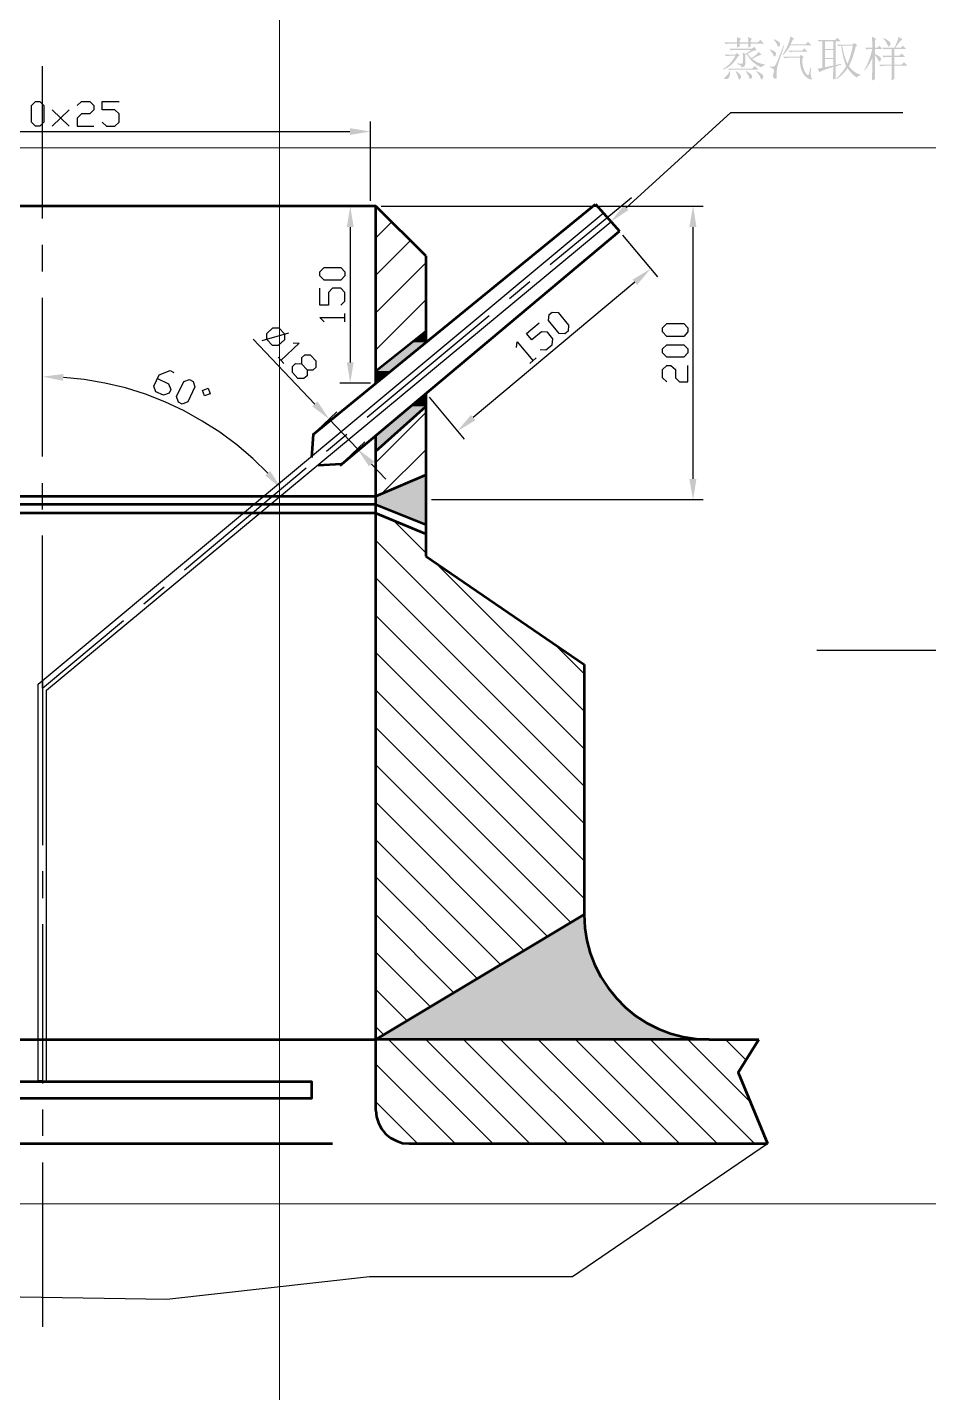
# Model space of a CAD drawing. Header units: millimetres. Extents: x 0 to 841, y 0 to 1189.
# Drawn here: x 476.2 to 577.7, y 929.9 to 1083.7 of the extents above; entities that cross this region are included whole.
import ezdxf

# ---------------------------------------------------------------- set-up
doc = ezdxf.new("R2010")
doc.units = ezdxf.units.MM
doc.layers.add('C00-00-00', color=7, linetype='Continuous')
doc.layers.add('CBF-BF-BF', color=7, linetype='Continuous', true_color=0xbfbfbf)
doc.layers.add('CFF-00-00', color=1, linetype='Continuous', true_color=0xff0000)

msp = doc.modelspace()

# ---------------------------------------------------------------- hatches: boundary and pattern name
at = {"layer": 'C00-00-00'}
h = msp.add_hatch(color=256, dxfattribs=at)
edge = h.paths.add_edge_path(flags=0)
edge.add_spline(control_points=[(556.789893, 1080.400557), (556.789893, 1080.525132), (556.782728, 1080.677818), (556.768947, 1080.858617), (556.768947, 1080.858617), (557.06054, 1080.69215), (557.06054, 1080.69215), (557.06054, 1080.69215), (557.767749, 1081.149659), (557.767749, 1081.149659), (557.767749, 1081.149659), (555.957558, 1081.149659), (555.957558, 1081.149659), (555.77676, 1081.149659), (555.610293, 1081.128712), (555.458157, 1081.087371), (555.458157, 1081.087371), (555.270744, 1081.274784), (555.270744, 1081.274784), (555.270744, 1081.274784), (557.788695, 1081.274784), (557.788695, 1081.274784), (557.788695, 1081.274784), (558.038396, 1081.482593), (558.038396, 1081.482593), (558.038396, 1081.482593), (558.37133, 1081.129264), (558.37133, 1081.129264), (558.204863, 1081.114932), (558.041703, 1081.073591), (557.882402, 1081.004138), (557.72255, 1080.934685), (557.531829, 1080.837671), (557.310241, 1080.713096), (557.434815, 1080.532297), (557.586951, 1080.36583), (557.767749, 1080.213695), (558.155805, 1080.477176), (558.426452, 1080.70593), (558.579138, 1080.899958), (558.579138, 1080.899958), (558.912072, 1080.567024), (558.912072, 1080.567024), (558.787498, 1080.580804), (558.648591, 1080.549385), (558.495905, 1080.473317), (558.343218, 1080.39725), (558.121078, 1080.282597), (557.830037, 1080.130462), (558.273765, 1079.769416), (558.759386, 1079.561056), (559.286899, 1079.505935), (559.286899, 1079.505935), (559.286899, 1079.422701), (559.286899, 1079.422701), (559.050978, 1079.380809), (558.912072, 1079.297575), (558.870731, 1079.173001), (558.14919, 1079.491603), (557.601282, 1079.991004), (557.227007, 1080.671204), (557.227007, 1080.671204), (557.06054, 1080.58797), (557.06054, 1080.58797), (557.06054, 1080.58797), (557.06054, 1079.589168), (557.06054, 1079.589168), (557.06054, 1079.380809), (556.928248, 1079.235288), (556.664768, 1079.152054), (556.650987, 1079.346082), (556.477906, 1079.478374), (556.144972, 1079.547827), (556.144972, 1079.547827), (556.144972, 1079.63106), (556.144972, 1079.63106), (556.408452, 1079.602948), (556.581534, 1079.589168), (556.664768, 1079.589168), (556.748001, 1079.589168), (556.789893, 1079.651455), (556.789893, 1079.776581), (556.789893, 1079.776581), (556.789893, 1080.400557), (556.789893, 1080.400557)], knot_values=[0, 0, 0, 0, 1, 1, 1, 2, 2, 2, 3, 3, 3, 4, 4, 4, 5, 5, 5, 6, 6, 6, 7, 7, 7, 8, 8, 8, 9, 9, 9, 10, 10, 10, 11, 11, 11, 12, 12, 12, 13, 13, 13, 14, 14, 14, 15, 15, 15, 16, 16, 16, 17, 17, 17, 18, 18, 18, 19, 19, 19, 20, 20, 20, 21, 21, 21, 22, 22, 22, 23, 23, 23, 24, 24, 24, 25, 25, 25, 26, 26, 26, 27, 27, 27, 28, 28, 28, 28], degree=3, periodic=1)
edge = h.paths.add_edge_path(flags=0)
edge.add_spline(control_points=[(554.709056, 1080.608916), (554.709056, 1080.608916), (555.936612, 1080.608916), (555.936612, 1080.608916), (555.936612, 1080.608916), (556.082133, 1080.79633), (556.082133, 1080.79633), (556.082133, 1080.79633), (556.436013, 1080.504737), (556.436013, 1080.504737), (556.436013, 1080.504737), (556.228205, 1080.400557), (556.228205, 1080.400557), (555.964173, 1079.970609), (555.707307, 1079.651455), (555.457606, 1079.443647), (555.207906, 1079.235288), (554.916864, 1079.062206), (554.58393, 1078.9233), (554.58393, 1078.9233), (554.542589, 1078.985587), (554.542589, 1078.985587), (555.152784, 1079.360414), (555.617458, 1079.859815), (555.936612, 1080.483791), (555.936612, 1080.483791), (555.39587, 1080.483791), (555.39587, 1080.483791), (555.215071, 1080.483791), (555.048604, 1080.462844), (554.896469, 1080.421503), (554.896469, 1080.421503), (554.709056, 1080.608916), (554.709056, 1080.608916)], knot_values=[0, 0, 0, 0, 1, 1, 1, 2, 2, 2, 3, 3, 3, 4, 4, 4, 5, 5, 5, 6, 6, 6, 7, 7, 7, 8, 8, 8, 9, 9, 9, 10, 10, 10, 11, 11, 11, 11], degree=3, periodic=1)
edge = h.paths.add_edge_path(flags=0)
edge.add_spline(control_points=[(555.104277, 1079.048426), (555.104277, 1079.048426), (557.830037, 1079.048426), (557.830037, 1079.048426), (557.830037, 1079.048426), (558.142576, 1079.339468), (558.142576, 1079.339468), (558.142576, 1079.339468), (558.537797, 1078.9233), (558.537797, 1078.9233), (558.537797, 1078.9233), (555.791091, 1078.9233), (555.791091, 1078.9233), (555.610293, 1078.9233), (555.443826, 1078.902354), (555.29169, 1078.861013), (555.29169, 1078.861013), (555.104277, 1079.048426), (555.104277, 1079.048426)], knot_values=[0, 0, 0, 0, 1, 1, 1, 2, 2, 2, 3, 3, 3, 4, 4, 4, 5, 5, 5, 6, 6, 6, 6], degree=3, periodic=1)
edge = h.paths.add_edge_path(flags=0)
edge.add_spline(control_points=[(558.350384, 1078.756833), (558.655757, 1078.604146), (558.870731, 1078.469099), (558.995306, 1078.351139), (559.11988, 1078.233179), (559.130353, 1078.090965), (559.026725, 1077.924498), (558.922545, 1077.758031), (558.842619, 1077.772363), (558.787498, 1077.96639), (558.731825, 1078.160418), (558.572524, 1078.410119), (558.309043, 1078.715492), (558.309043, 1078.715492), (558.350384, 1078.756833), (558.350384, 1078.756833)], knot_values=[0, 0, 0, 0, 1, 1, 1, 2, 2, 2, 3, 3, 3, 4, 4, 4, 5, 5, 5, 5], degree=3, periodic=1)
edge = h.paths.add_edge_path(flags=0)
edge.add_spline(control_points=[(555.29169, 1078.735887), (555.29169, 1078.735887), (555.353978, 1078.715492), (555.353978, 1078.715492), (555.353978, 1078.46524), (555.325866, 1078.271212), (555.270744, 1078.132857), (555.215071, 1077.993951), (555.139004, 1077.90741), (555.04199, 1077.872684), (554.944976, 1077.837957), (554.847411, 1077.841264), (554.750397, 1077.883157), (554.653383, 1077.925049), (554.649524, 1077.980171), (554.739924, 1078.049624), (554.830323, 1078.119077), (554.92403, 1078.205618), (555.021044, 1078.309246), (555.118057, 1078.413426), (555.207906, 1078.555639), (555.29169, 1078.735887), (555.29169, 1078.735887), (555.29169, 1078.735887), (555.29169, 1078.735887)], knot_values=[0, 0, 0, 0, 1, 1, 1, 2, 2, 2, 3, 3, 3, 4, 4, 4, 5, 5, 5, 6, 6, 6, 7, 7, 7, 8, 8, 8, 8], degree=3, periodic=1)
edge = h.paths.add_edge_path(flags=0)
edge.add_spline(control_points=[(556.040792, 1078.735887), (556.318053, 1078.541859), (556.487827, 1078.382007), (556.550666, 1078.257432), (556.612953, 1078.132857), (556.5887, 1078.011039), (556.477906, 1077.893079), (556.36656, 1077.775119), (556.297107, 1077.806538), (556.269546, 1077.986785), (556.241985, 1078.167584), (556.144972, 1078.402953), (555.978504, 1078.694546), (555.978504, 1078.694546), (556.040792, 1078.735887), (556.040792, 1078.735887)], knot_values=[0, 0, 0, 0, 1, 1, 1, 2, 2, 2, 3, 3, 3, 4, 4, 4, 5, 5, 5, 5], degree=3, periodic=1)
edge = h.paths.add_edge_path(flags=0)
edge.add_spline(control_points=[(557.185115, 1078.756833), (557.518049, 1078.562805), (557.719242, 1078.410119), (557.788695, 1078.298773), (557.858149, 1078.187979), (557.843817, 1078.066712), (557.746803, 1077.934971), (557.649789, 1077.803231), (557.57317, 1077.827484), (557.518049, 1078.007731), (557.462376, 1078.18853), (557.330636, 1078.423899), (557.122827, 1078.715492), (557.122827, 1078.715492), (557.185115, 1078.756833), (557.185115, 1078.756833)], knot_values=[0, 0, 0, 0, 1, 1, 1, 2, 2, 2, 3, 3, 3, 4, 4, 4, 5, 5, 5, 5], degree=3, periodic=1)
edge = h.paths.add_edge_path(flags=0)
edge.add_spline(control_points=[(556.124025, 1081.399359), (556.137806, 1081.579606), (556.144972, 1081.732293), (556.144972, 1081.857419), (556.144972, 1081.857419), (555.39587, 1081.857419), (555.39587, 1081.857419), (555.215071, 1081.857419), (555.048604, 1081.836473), (554.896469, 1081.795132), (554.896469, 1081.795132), (554.709056, 1081.981994), (554.709056, 1081.981994), (554.709056, 1081.981994), (556.144972, 1081.981994), (556.144972, 1081.981994), (556.144972, 1082.176021), (556.137806, 1082.377215), (556.124025, 1082.585574), (556.124025, 1082.585574), (556.581534, 1082.398161), (556.581534, 1082.398161), (556.581534, 1082.398161), (556.415067, 1082.25264), (556.415067, 1082.25264), (556.415067, 1082.25264), (556.415067, 1081.981994), (556.415067, 1081.981994), (556.415067, 1081.981994), (557.393474, 1081.981994), (557.393474, 1081.981994), (557.393474, 1082.190353), (557.386308, 1082.391547), (557.372528, 1082.585574), (557.372528, 1082.585574), (557.830037, 1082.398161), (557.830037, 1082.398161), (557.830037, 1082.398161), (557.66357, 1082.273587), (557.66357, 1082.273587), (557.66357, 1082.273587), (557.66357, 1081.981994), (557.66357, 1081.981994), (557.66357, 1081.981994), (558.433617, 1081.981994), (558.433617, 1081.981994), (558.433617, 1081.981994), (558.766551, 1082.273587), (558.766551, 1082.273587), (558.766551, 1082.273587), (559.161773, 1081.857419), (559.161773, 1081.857419), (559.161773, 1081.857419), (557.66357, 1081.857419), (557.66357, 1081.857419), (557.66357, 1081.746073), (557.670184, 1081.642445), (557.684516, 1081.545431), (557.684516, 1081.545431), (557.393474, 1081.399359), (557.393474, 1081.399359), (557.393474, 1081.399359), (557.393474, 1081.857419), (557.393474, 1081.857419), (557.393474, 1081.857419), (556.415067, 1081.857419), (556.415067, 1081.857419), (556.415067, 1081.857419), (556.415067, 1081.524485), (556.415067, 1081.524485), (556.415067, 1081.524485), (556.124025, 1081.399359), (556.124025, 1081.399359)], knot_values=[0, 0, 0, 0, 1, 1, 1, 2, 2, 2, 3, 3, 3, 4, 4, 4, 5, 5, 5, 6, 6, 6, 7, 7, 7, 8, 8, 8, 9, 9, 9, 10, 10, 10, 11, 11, 11, 12, 12, 12, 13, 13, 13, 14, 14, 14, 15, 15, 15, 16, 16, 16, 17, 17, 17, 18, 18, 18, 19, 19, 19, 20, 20, 20, 21, 21, 21, 22, 22, 22, 23, 23, 23, 24, 24, 24, 24], degree=3, periodic=1)
h = msp.add_hatch(color=256, dxfattribs=at)
edge = h.paths.add_edge_path(flags=0)
edge.add_spline(control_points=[(561.915534, 1081.066425), (561.915534, 1081.066425), (563.455629, 1081.066425), (563.455629, 1081.066425), (563.455629, 1081.066425), (563.726276, 1081.316126), (563.726276, 1081.316126), (563.726276, 1081.316126), (564.05921, 1080.94185), (564.05921, 1080.94185), (564.05921, 1080.94185), (562.602348, 1080.94185), (562.602348, 1080.94185), (562.42155, 1080.94185), (562.255083, 1080.920904), (562.102947, 1080.879563), (562.102947, 1080.879563), (561.915534, 1081.066425), (561.915534, 1081.066425)], knot_values=[0, 0, 0, 0, 1, 1, 1, 2, 2, 2, 3, 3, 3, 4, 4, 4, 5, 5, 5, 6, 6, 6, 6], degree=3, periodic=1)
edge = h.paths.add_edge_path(flags=0)
edge.add_spline(control_points=[(562.14484, 1082.647862), (562.14484, 1082.647862), (562.581402, 1082.398161), (562.581402, 1082.398161), (562.581402, 1082.398161), (562.414935, 1082.294533), (562.414935, 1082.294533), (562.317921, 1082.099954), (562.234688, 1081.926321), (562.165235, 1081.774185), (562.165235, 1081.774185), (563.829905, 1081.774185), (563.829905, 1081.774185), (563.829905, 1081.774185), (564.121498, 1082.065227), (564.121498, 1082.065227), (564.121498, 1082.065227), (564.516719, 1081.64906), (564.516719, 1081.64906), (564.516719, 1081.64906), (562.123893, 1081.64906), (562.123893, 1081.64906), (561.873642, 1081.191551), (561.59638, 1080.816725), (561.291558, 1080.525683), (561.291558, 1080.525683), (561.229271, 1080.567024), (561.229271, 1080.567024), (561.492752, 1080.94185), (561.697253, 1081.312818), (561.842774, 1081.680479), (561.988294, 1082.047588), (562.089167, 1082.370049), (562.14484, 1082.647862), (562.14484, 1082.647862), (562.14484, 1082.647862), (562.14484, 1082.647862)], knot_values=[0, 0, 0, 0, 1, 1, 1, 2, 2, 2, 3, 3, 3, 4, 4, 4, 5, 5, 5, 6, 6, 6, 7, 7, 7, 8, 8, 8, 9, 9, 9, 10, 10, 10, 11, 11, 11, 12, 12, 12, 12], degree=3, periodic=1)
edge = h.paths.add_edge_path(flags=0)
edge.add_spline(control_points=[(561.332899, 1080.380162), (561.332899, 1080.380162), (563.164037, 1080.380162), (563.164037, 1080.380162), (563.164037, 1080.380162), (563.310109, 1080.58797), (563.310109, 1080.58797), (563.310109, 1080.58797), (563.643043, 1080.33827), (563.643043, 1080.33827), (563.643043, 1080.33827), (563.476576, 1080.192749), (563.476576, 1080.192749), (563.462244, 1079.679016), (563.524531, 1079.252376), (563.663438, 1078.912827), (563.802344, 1078.572727), (563.968811, 1078.354446), (564.162839, 1078.257432), (564.232292, 1078.45146), (564.30836, 1078.749667), (564.392144, 1079.152054), (564.392144, 1079.152054), (564.475378, 1079.131659), (564.475378, 1079.131659), (564.447266, 1078.950861), (564.433485, 1078.73258), (564.433485, 1078.475713), (564.433485, 1078.219398), (564.474827, 1078.035843), (564.55806, 1077.924498), (564.641294, 1077.813704), (564.568533, 1077.78945), (564.339779, 1077.851738), (564.110473, 1077.914576), (563.90928, 1078.049624), (563.736198, 1078.257432), (563.563116, 1078.46524), (563.431376, 1078.721555), (563.340977, 1079.026929), (563.250577, 1079.332302), (563.205929, 1079.741304), (563.205929, 1080.255036), (563.205929, 1080.255036), (562.019714, 1080.255036), (562.019714, 1080.255036), (561.838915, 1080.255036), (561.672448, 1080.23409), (561.520313, 1080.192749), (561.520313, 1080.192749), (561.332899, 1080.380162), (561.332899, 1080.380162)], knot_values=[0, 0, 0, 0, 1, 1, 1, 2, 2, 2, 3, 3, 3, 4, 4, 4, 5, 5, 5, 6, 6, 6, 7, 7, 7, 8, 8, 8, 9, 9, 9, 10, 10, 10, 11, 11, 11, 12, 12, 12, 13, 13, 13, 14, 14, 14, 15, 15, 15, 16, 16, 16, 17, 17, 17, 17], degree=3, periodic=1)
edge = h.paths.add_edge_path(flags=0)
edge.add_spline(control_points=[(561.458025, 1081.628665), (560.944293, 1080.158022), (560.673646, 1079.335609), (560.646085, 1079.162527), (560.618524, 1078.988895), (560.600886, 1078.773921), (560.594271, 1078.517054), (560.587105, 1078.260188), (560.583798, 1078.083799), (560.583798, 1077.986785), (560.583798, 1077.889771), (560.500564, 1077.875991), (560.334097, 1077.945444), (560.16763, 1078.014897), (560.129045, 1078.184672), (560.219445, 1078.454767), (560.309844, 1078.725414), (560.313151, 1078.902354), (560.229918, 1078.985587), (560.146684, 1079.068821), (560.008329, 1079.138274), (559.814301, 1079.193947), (559.814301, 1079.193947), (559.814301, 1079.27718), (559.814301, 1079.27718), (560.04967, 1079.249068), (560.198498, 1079.245761), (560.261337, 1079.266707), (560.323624, 1079.287653), (560.393077, 1079.353248), (560.469145, 1079.464593), (560.545213, 1079.575388), (560.847279, 1080.303543), (561.374792, 1081.64906), (561.374792, 1081.64906), (561.458025, 1081.628665), (561.458025, 1081.628665)], knot_values=[0, 0, 0, 0, 1, 1, 1, 2, 2, 2, 3, 3, 3, 4, 4, 4, 5, 5, 5, 6, 6, 6, 7, 7, 7, 8, 8, 8, 9, 9, 9, 10, 10, 10, 11, 11, 11, 12, 12, 12, 12], degree=3, periodic=1)
edge = h.paths.add_edge_path(flags=0)
edge.add_spline(control_points=[(559.855643, 1081.212497), (560.25803, 1081.04603), (560.473004, 1080.907124), (560.500564, 1080.79633), (560.528125, 1080.684984), (560.50773, 1080.57419), (560.438277, 1080.463396), (560.368824, 1080.35205), (560.302678, 1080.376304), (560.240391, 1080.536156), (560.178103, 1080.695457), (560.03589, 1080.907124), (559.814301, 1081.170605), (559.814301, 1081.170605), (559.855643, 1081.212497), (559.855643, 1081.212497)], knot_values=[0, 0, 0, 0, 1, 1, 1, 2, 2, 2, 3, 3, 3, 4, 4, 4, 5, 5, 5, 5], degree=3, periodic=1)
edge = h.paths.add_edge_path(flags=0)
edge.add_spline(control_points=[(560.292756, 1082.35682), (560.680812, 1082.176021), (560.902952, 1082.033808), (560.958624, 1081.930179), (561.013746, 1081.826), (560.996658, 1081.70804), (560.906259, 1081.576299), (560.81586, 1081.444559), (560.736485, 1081.475978), (560.667031, 1081.670006), (560.597578, 1081.864034), (560.459223, 1082.079008), (560.250864, 1082.314928), (560.250864, 1082.314928), (560.292756, 1082.35682), (560.292756, 1082.35682)], knot_values=[0, 0, 0, 0, 1, 1, 1, 2, 2, 2, 3, 3, 3, 4, 4, 4, 5, 5, 5, 5], degree=3, periodic=1)
h = msp.add_hatch(color=256, dxfattribs=at)
edge = h.paths.add_edge_path(flags=0)
edge.add_spline(control_points=[(572.60448, 1082.440054), (572.60448, 1082.440054), (572.646373, 1082.502341), (572.646373, 1082.502341), (573.07632, 1082.266421), (573.318855, 1082.089481), (573.374528, 1081.971521), (573.429649, 1081.85356), (573.412562, 1081.728986), (573.322162, 1081.597245), (573.231763, 1081.464954), (573.152388, 1081.496373), (573.082935, 1081.690401), (573.013482, 1081.884429), (572.854181, 1082.13468), (572.60448, 1082.440054), (572.60448, 1082.440054), (572.60448, 1082.440054), (572.60448, 1082.440054)], knot_values=[0, 0, 0, 0, 1, 1, 1, 2, 2, 2, 3, 3, 3, 4, 4, 4, 5, 5, 5, 6, 6, 6, 6], degree=3, periodic=1)
edge = h.paths.add_edge_path(flags=0)
edge.add_spline(control_points=[(573.832037, 1079.360414), (573.832037, 1078.666434), (573.838651, 1078.167584), (573.852983, 1077.862211), (573.852983, 1077.862211), (573.520049, 1077.737085), (573.520049, 1077.737085), (573.533829, 1078.236486), (573.540995, 1078.777228), (573.540995, 1079.360414), (573.540995, 1079.360414), (572.833235, 1079.360414), (572.833235, 1079.360414), (572.652987, 1079.360414), (572.48652, 1079.339468), (572.333833, 1079.298126), (572.333833, 1079.298126), (572.146972, 1079.484988), (572.146972, 1079.484988), (572.146972, 1079.484988), (573.540995, 1079.484988), (573.540995, 1079.484988), (573.540995, 1079.484988), (573.540995, 1080.359216), (573.540995, 1080.359216), (573.540995, 1080.359216), (573.187115, 1080.359216), (573.187115, 1080.359216), (573.006316, 1080.359216), (572.839849, 1080.33827), (572.687714, 1080.296929), (572.687714, 1080.296929), (572.500301, 1080.483791), (572.500301, 1080.483791), (572.500301, 1080.483791), (573.540995, 1080.483791), (573.540995, 1080.483791), (573.540995, 1080.483791), (573.540995, 1081.253838), (573.540995, 1081.253838), (573.540995, 1081.253838), (573.166169, 1081.253838), (573.166169, 1081.253838), (572.985921, 1081.253838), (572.819454, 1081.232892), (572.666768, 1081.191551), (572.666768, 1081.191551), (572.479906, 1081.378964), (572.479906, 1081.378964), (572.479906, 1081.378964), (573.832037, 1081.378964), (573.832037, 1081.378964), (574.081737, 1081.850253), (574.248204, 1082.266421), (574.331438, 1082.627467), (574.331438, 1082.627467), (574.768551, 1082.335874), (574.768551, 1082.335874), (574.629645, 1082.266421), (574.49129, 1082.134129), (574.352384, 1081.940101), (574.213478, 1081.746073), (574.081737, 1081.55866), (573.957162, 1081.378964), (573.957162, 1081.378964), (574.560743, 1081.378964), (574.560743, 1081.378964), (574.560743, 1081.378964), (574.810444, 1081.628665), (574.810444, 1081.628665), (574.810444, 1081.628665), (575.184719, 1081.253838), (575.184719, 1081.253838), (575.184719, 1081.253838), (573.832037, 1081.253838), (573.832037, 1081.253838), (573.832037, 1081.253838), (573.832037, 1080.483791), (573.832037, 1080.483791), (573.832037, 1080.483791), (574.414671, 1080.483791), (574.414671, 1080.483791), (574.414671, 1080.483791), (574.664372, 1080.733491), (574.664372, 1080.733491), (574.664372, 1080.733491), (575.039198, 1080.359216), (575.039198, 1080.359216), (575.039198, 1080.359216), (573.832037, 1080.359216), (573.832037, 1080.359216), (573.832037, 1080.359216), (573.832037, 1079.484988), (573.832037, 1079.484988), (573.832037, 1079.484988), (574.664372, 1079.484988), (574.664372, 1079.484988), (574.664372, 1079.484988), (574.935018, 1079.755635), (574.935018, 1079.755635), (574.935018, 1079.755635), (575.33024, 1079.360414), (575.33024, 1079.360414), (575.33024, 1079.360414), (573.832037, 1079.360414), (573.832037, 1079.360414)], knot_values=[0, 0, 0, 0, 1, 1, 1, 2, 2, 2, 3, 3, 3, 4, 4, 4, 5, 5, 5, 6, 6, 6, 7, 7, 7, 8, 8, 8, 9, 9, 9, 10, 10, 10, 11, 11, 11, 12, 12, 12, 13, 13, 13, 14, 14, 14, 15, 15, 15, 16, 16, 16, 17, 17, 17, 18, 18, 18, 19, 19, 19, 20, 20, 20, 21, 21, 21, 22, 22, 22, 23, 23, 23, 24, 24, 24, 25, 25, 25, 26, 26, 26, 27, 27, 27, 28, 28, 28, 29, 29, 29, 30, 30, 30, 31, 31, 31, 32, 32, 32, 33, 33, 33, 34, 34, 34, 35, 35, 35, 35], degree=3, periodic=1)
edge = h.paths.add_edge_path(flags=0)
edge.add_spline(control_points=[(571.64757, 1078.881959), (571.64757, 1078.68738), (571.654185, 1078.340666), (571.667965, 1077.841264), (571.667965, 1077.841264), (571.335031, 1077.716139), (571.335031, 1077.716139), (571.348812, 1078.534693), (571.355978, 1079.374194), (571.355978, 1080.23409), (571.120057, 1079.679016), (570.842245, 1079.221508), (570.523643, 1078.861013), (570.523643, 1078.861013), (570.461355, 1078.902354), (570.461355, 1078.902354), (570.849411, 1079.512549), (571.147618, 1080.296377), (571.355978, 1081.253838), (571.355978, 1081.253838), (571.210457, 1081.253838), (571.210457, 1081.253838), (571.029658, 1081.253838), (570.863191, 1081.232892), (570.711056, 1081.191551), (570.711056, 1081.191551), (570.523643, 1081.378964), (570.523643, 1081.378964), (570.523643, 1081.378964), (571.355978, 1081.378964), (571.355978, 1081.378964), (571.355978, 1081.725127), (571.348812, 1082.141295), (571.335031, 1082.627467), (571.335031, 1082.627467), (571.814037, 1082.377766), (571.814037, 1082.377766), (571.814037, 1082.377766), (571.64757, 1082.231694), (571.64757, 1082.231694), (571.64757, 1082.231694), (571.64757, 1081.378964), (571.64757, 1081.378964), (571.64757, 1081.378964), (571.917666, 1081.378964), (571.917666, 1081.378964), (571.917666, 1081.378964), (572.146972, 1081.607718), (572.146972, 1081.607718), (572.146972, 1081.607718), (572.500301, 1081.253838), (572.500301, 1081.253838), (572.500301, 1081.253838), (571.64757, 1081.253838), (571.64757, 1081.253838), (571.64757, 1081.253838), (571.64757, 1080.69215), (571.64757, 1080.69215), (571.911051, 1080.567024), (572.101772, 1080.45623), (572.219732, 1080.359216), (572.337692, 1080.262202), (572.361945, 1080.123296), (572.292492, 1079.943048), (572.223039, 1079.76225), (572.139806, 1079.77603), (572.042792, 1079.984389), (571.945778, 1080.192749), (571.814037, 1080.386777), (571.64757, 1080.567024), (571.64757, 1080.567024), (571.64757, 1078.881959), (571.64757, 1078.881959)], knot_values=[0, 0, 0, 0, 1, 1, 1, 2, 2, 2, 3, 3, 3, 4, 4, 4, 5, 5, 5, 6, 6, 6, 7, 7, 7, 8, 8, 8, 9, 9, 9, 10, 10, 10, 11, 11, 11, 12, 12, 12, 13, 13, 13, 14, 14, 14, 15, 15, 15, 16, 16, 16, 17, 17, 17, 18, 18, 18, 19, 19, 19, 20, 20, 20, 21, 21, 21, 22, 22, 22, 23, 23, 23, 24, 24, 24, 24], degree=3, periodic=1)
h = msp.add_hatch(color=256, dxfattribs=at)
edge = h.paths.add_edge_path(flags=0)
edge.add_spline(control_points=[(566.021978, 1080.109515), (566.021978, 1080.109515), (566.021978, 1079.193947), (566.021978, 1079.193947), (566.021978, 1079.193947), (566.958492, 1079.38136), (566.958492, 1079.38136), (566.958492, 1079.38136), (566.958492, 1080.109515), (566.958492, 1080.109515), (566.958492, 1080.109515), (566.021978, 1080.109515), (566.021978, 1080.109515)], knot_values=[0, 0, 0, 0, 1, 1, 1, 2, 2, 2, 3, 3, 3, 4, 4, 4, 4], degree=3, periodic=1)
edge = h.paths.add_edge_path(flags=0)
edge.add_spline(control_points=[(567.229139, 1079.27718), (567.229139, 1078.652653), (567.235754, 1078.216091), (567.249534, 1077.965839), (567.249534, 1077.965839), (566.937546, 1077.778977), (566.937546, 1077.778977), (566.951327, 1078.167584), (566.958492, 1078.646039), (566.958492, 1079.214893), (566.042373, 1078.964641), (565.529191, 1078.763448), (565.418397, 1078.611312), (565.418397, 1078.611312), (565.210589, 1079.02748), (565.210589, 1079.02748), (565.377056, 1079.055041), (565.557303, 1079.089767), (565.751331, 1079.131659), (565.751331, 1079.131659), (565.751331, 1082.128066), (565.751331, 1082.128066), (565.751331, 1082.128066), (565.584864, 1082.128066), (565.584864, 1082.128066), (565.584864, 1082.128066), (565.377056, 1082.086173), (565.377056, 1082.086173), (565.377056, 1082.086173), (565.210589, 1082.25264), (565.210589, 1082.25264), (565.210589, 1082.25264), (567.166301, 1082.25264), (567.166301, 1082.25264), (567.166301, 1082.25264), (567.416001, 1082.502341), (567.416001, 1082.502341), (567.416001, 1082.502341), (567.790827, 1082.128066), (567.790827, 1082.128066), (567.790827, 1082.128066), (567.229139, 1082.128066), (567.229139, 1082.128066), (567.229139, 1082.128066), (567.229139, 1079.443647), (567.229139, 1079.443647), (567.229139, 1079.443647), (567.853115, 1079.568222), (567.853115, 1079.568222), (567.853115, 1079.568222), (567.874061, 1079.484988), (567.874061, 1079.484988), (567.874061, 1079.484988), (567.229139, 1079.27718), (567.229139, 1079.27718)], knot_values=[0, 0, 0, 0, 1, 1, 1, 2, 2, 2, 3, 3, 3, 4, 4, 4, 5, 5, 5, 6, 6, 6, 7, 7, 7, 8, 8, 8, 9, 9, 9, 10, 10, 10, 11, 11, 11, 12, 12, 12, 13, 13, 13, 14, 14, 14, 15, 15, 15, 16, 16, 16, 17, 17, 17, 18, 18, 18, 18], degree=3, periodic=1)
edge = h.paths.add_edge_path(flags=0)
edge.add_spline(control_points=[(566.021978, 1082.128066), (566.021978, 1082.128066), (566.021978, 1081.253838), (566.021978, 1081.253838), (566.021978, 1081.253838), (566.958492, 1081.253838), (566.958492, 1081.253838), (566.958492, 1081.253838), (566.958492, 1082.128066), (566.958492, 1082.128066), (566.958492, 1082.128066), (566.021978, 1082.128066), (566.021978, 1082.128066)], knot_values=[0, 0, 0, 0, 1, 1, 1, 2, 2, 2, 3, 3, 3, 4, 4, 4, 4], degree=3, periodic=1)
edge = h.paths.add_edge_path(flags=0)
edge.add_spline(control_points=[(566.958492, 1081.129264), (566.958492, 1081.129264), (566.021978, 1081.129264), (566.021978, 1081.129264), (566.021978, 1081.129264), (566.021978, 1080.23409), (566.021978, 1080.23409), (566.021978, 1080.23409), (566.958492, 1080.23409), (566.958492, 1080.23409), (566.958492, 1080.23409), (566.958492, 1081.129264), (566.958492, 1081.129264)], knot_values=[0, 0, 0, 0, 1, 1, 1, 2, 2, 2, 3, 3, 3, 4, 4, 4, 4], degree=3, periodic=1)
edge = h.paths.add_edge_path(flags=0)
edge.add_spline(control_points=[(567.37466, 1081.732293), (567.37466, 1081.732293), (569.14351, 1081.732293), (569.14351, 1081.732293), (569.14351, 1081.732293), (569.309977, 1081.940652), (569.309977, 1081.940652), (569.309977, 1081.940652), (569.684252, 1081.64906), (569.684252, 1081.64906), (569.684252, 1081.64906), (569.496839, 1081.524485), (569.496839, 1081.524485), (569.288479, 1080.650258), (569.032164, 1079.914936), (568.727342, 1079.318521), (569.087837, 1078.81912), (569.517785, 1078.499967), (570.017186, 1078.361612), (570.017186, 1078.361612), (570.017186, 1078.278378), (570.017186, 1078.278378), (569.836387, 1078.250817), (569.698032, 1078.167584), (569.601018, 1078.028678), (569.198631, 1078.305939), (568.858531, 1078.652653), (568.58127, 1079.068821), (568.206444, 1078.541859), (567.776496, 1078.125692), (567.291426, 1077.820318), (567.291426, 1077.820318), (567.249534, 1077.882606), (567.249534, 1077.882606), (567.735155, 1078.312554), (568.123761, 1078.784394), (568.414803, 1079.298126), (568.123761, 1080.061008), (567.943514, 1080.830505), (567.874061, 1081.607718), (567.874061, 1081.607718), (567.72854, 1081.607718), (567.72854, 1081.607718), (567.72854, 1081.607718), (567.541127, 1081.565826), (567.541127, 1081.565826), (567.541127, 1081.565826), (567.37466, 1081.732293), (567.37466, 1081.732293)], knot_values=[0, 0, 0, 0, 1, 1, 1, 2, 2, 2, 3, 3, 3, 4, 4, 4, 5, 5, 5, 6, 6, 6, 7, 7, 7, 8, 8, 8, 9, 9, 9, 10, 10, 10, 11, 11, 11, 12, 12, 12, 13, 13, 13, 14, 14, 14, 15, 15, 15, 16, 16, 16, 16], degree=3, periodic=1)
edge = h.paths.add_edge_path(flags=0)
edge.add_spline(control_points=[(567.978241, 1081.607718), (568.116596, 1080.775383), (568.310623, 1080.10235), (568.560875, 1079.589168), (568.824356, 1080.171803), (569.024998, 1080.844837), (569.163905, 1081.607718), (569.163905, 1081.607718), (567.978241, 1081.607718), (567.978241, 1081.607718)], knot_values=[0, 0, 0, 0, 1, 1, 1, 2, 2, 2, 3, 3, 3, 3], degree=3, periodic=1)
h = msp.add_hatch(color=256, dxfattribs=at)
h.dxf.hatch_style = 2
h.paths.add_polyline_path([(512.529667, 1072.329439), (512.529667, 1071.567439), (514.858, 1071.948439)])
h = msp.add_hatch(color=256, dxfattribs=at)
h.dxf.hatch_style = 2
h.paths.add_polyline_path([(512.191, 1061.195772), (512.953, 1061.195772), (512.572, 1063.566439)])
h = msp.add_hatch(color=256, dxfattribs=at)
h.dxf.hatch_style = 2
h.paths.add_polyline_path([(543.898667, 1063.100772), (541.909, 1061.788439), (543.390667, 1063.651106)])
h = msp.add_hatch(color=256, dxfattribs=at)
h.dxf.hatch_style = 2
h.paths.add_polyline_path([(550.756667, 1061.195772), (551.561, 1061.195772), (551.18, 1063.566439)])
h = msp.add_hatch(color=256, dxfattribs=at)
h.dxf.hatch_style = 2
h.paths.add_polyline_path([(544.364333, 1055.269106), (544.872333, 1054.676439), (546.396333, 1056.496772)])
h = msp.add_hatch(color=256, dxfattribs=at)
h.dxf.hatch_style = 2
h.paths.add_polyline_path([(521.081, 1049.427106), (521.081, 1048.199439), (519.514667, 1048.199439)])
h = msp.add_hatch(color=256, dxfattribs=at)
h.dxf.hatch_style = 2
h.paths.add_polyline_path([(519.514667, 1048.199439), (517.144, 1044.982106), (515.450667, 1044.982106)])
h = msp.add_hatch(color=256, dxfattribs=at)
h.dxf.hatch_style = 2
h.paths.add_polyline_path([(519.514667, 1048.199439), (521.081, 1048.199439), (517.144, 1044.982106)])
h = msp.add_hatch(color=256, dxfattribs=at)
h.dxf.hatch_style = 2
h.paths.add_polyline_path([(512.191, 1045.955772), (512.953, 1045.955772), (512.572, 1043.627439)])
h = msp.add_hatch(color=256, dxfattribs=at)
h.dxf.hatch_style = 2
h.paths.add_polyline_path([(480.229333, 1043.881439), (480.271667, 1044.643439), (477.901, 1044.347106)])
h = msp.add_hatch(color=256, dxfattribs=at)
h.dxf.hatch_style = 2
h.paths.add_polyline_path([(515.450667, 1044.982106), (517.144, 1044.982106), (515.450667, 1043.627439)])
h = msp.add_hatch(color=256, dxfattribs=at)
h.dxf.hatch_style = 2
h.paths.add_polyline_path([(508.889, 1041.553106), (508.296333, 1041.002772), (510.201333, 1039.563439)])
h = msp.add_hatch(color=256, dxfattribs=at)
h.dxf.hatch_style = 2
h.paths.add_polyline_path([(521.081, 1042.442106), (521.081, 1041.002772), (519.345333, 1041.002772)])
h = msp.add_hatch(color=256, dxfattribs=at)
h.dxf.hatch_style = 2
h.paths.add_polyline_path([(519.345333, 1041.002772), (517.398, 1037.743106), (515.450667, 1037.743106)])
h = msp.add_hatch(color=256, dxfattribs=at)
h.dxf.hatch_style = 2
h.paths.add_polyline_path([(519.345333, 1041.002772), (521.081, 1041.002772), (517.398, 1037.743106)])
h = msp.add_hatch(color=256, dxfattribs=at)
h.dxf.hatch_style = 2
h.paths.add_polyline_path([(526.161, 1040.029106), (526.669, 1039.436439), (524.637, 1038.208772)])
h = msp.add_hatch(color=256, dxfattribs=at)
h.dxf.hatch_style = 2
h.paths.add_polyline_path([(515.450667, 1037.743106), (517.398, 1037.743106), (515.450667, 1035.965106)])
h = msp.add_hatch(color=256, dxfattribs=at)
h.dxf.hatch_style = 2
h.paths.add_polyline_path([(515.281333, 1034.779772), (514.688667, 1034.229439), (513.376333, 1036.219106)])
h = msp.add_hatch(color=256, dxfattribs=at)
h.dxf.hatch_style = 2
h.paths.add_polyline_path([(503.555, 1033.721439), (503.004667, 1033.213439), (504.825, 1031.731772)])
h = msp.add_hatch(color=256, dxfattribs=at)
h.dxf.hatch_style = 2
h.paths.add_polyline_path([(521.081, 1033.298106), (521.081, 1030.885106), (515.450667, 1030.885106)])
h = msp.add_hatch(color=256, dxfattribs=at)
h.dxf.hatch_style = 2
h.paths.add_polyline_path([(550.756667, 1032.832439), (551.561, 1032.832439), (551.18, 1030.504106)])
h = msp.add_hatch(color=256, dxfattribs=at)
h.dxf.hatch_style = 2
h.paths.add_polyline_path([(515.450667, 1030.885106), (521.081, 1029.953772), (515.450667, 1029.953772)])
h = msp.add_hatch(color=256, dxfattribs=at)
h.dxf.hatch_style = 2
h.paths.add_polyline_path([(515.450667, 1030.885106), (521.081, 1030.885106), (521.081, 1029.953772)])
h = msp.add_hatch(color=256, dxfattribs=at)
h.dxf.hatch_style = 2
h.paths.add_polyline_path([(515.450667, 1029.953772), (521.081, 1027.710106)])
h = msp.add_hatch(color=256, dxfattribs=at)
h.dxf.hatch_style = 2
h.paths.add_polyline_path([(515.450667, 1029.953772), (521.081, 1029.953772), (521.081, 1027.710106)])
h = msp.add_hatch(color=256, dxfattribs=at)
h.dxf.hatch_style = 2
h.paths.add_polyline_path([(538.903333, 983.768106), (539.072667, 981.778439), (535.559, 981.778439)])
h = msp.add_hatch(color=256, dxfattribs=at)
h.dxf.hatch_style = 2
h.paths.add_polyline_path([(535.559, 981.778439), (539.496, 979.788772), (532.299333, 979.788772)])
h = msp.add_hatch(color=256, dxfattribs=at)
h.dxf.hatch_style = 2
h.paths.add_polyline_path([(535.559, 981.778439), (539.072667, 981.778439), (539.496, 979.788772)])
h = msp.add_hatch(color=256, dxfattribs=at)
h.dxf.hatch_style = 2
h.paths.add_polyline_path([(532.299333, 979.788772), (540.173333, 977.926106), (529.166667, 977.926106)])
h = msp.add_hatch(color=256, dxfattribs=at)
h.dxf.hatch_style = 2
h.paths.add_polyline_path([(532.299333, 979.788772), (539.496, 979.788772), (540.173333, 977.926106)])
h = msp.add_hatch(color=256, dxfattribs=at)
h.dxf.hatch_style = 2
h.paths.add_polyline_path([(529.166667, 977.926106), (541.147, 976.148106), (526.245667, 976.148106)])
h = msp.add_hatch(color=256, dxfattribs=at)
h.dxf.hatch_style = 2
h.paths.add_polyline_path([(529.166667, 977.926106), (540.173333, 977.926106), (541.147, 976.148106)])
h = msp.add_hatch(color=256, dxfattribs=at)
h.dxf.hatch_style = 2
h.paths.add_polyline_path([(526.245667, 976.148106), (542.332333, 974.539439), (523.536333, 974.539439)])
h = msp.add_hatch(color=256, dxfattribs=at)
h.dxf.hatch_style = 2
h.paths.add_polyline_path([(526.245667, 976.148106), (541.147, 976.148106), (542.332333, 974.539439)])
h = msp.add_hatch(color=256, dxfattribs=at)
h.dxf.hatch_style = 2
h.paths.add_polyline_path([(523.536333, 974.539439), (543.771667, 973.142439), (521.165667, 973.142439)])
h = msp.add_hatch(color=256, dxfattribs=at)
h.dxf.hatch_style = 2
h.paths.add_polyline_path([(523.536333, 974.539439), (542.332333, 974.539439), (543.771667, 973.142439)])
h = msp.add_hatch(color=256, dxfattribs=at)
h.dxf.hatch_style = 2
h.paths.add_polyline_path([(519.176, 971.914772), (547.158333, 970.983439), (517.567333, 970.983439)])
h = msp.add_hatch(color=256, dxfattribs=at)
h.dxf.hatch_style = 2
h.paths.add_polyline_path([(521.165667, 973.142439), (545.380333, 971.914772), (519.176, 971.914772)])
h = msp.add_hatch(color=256, dxfattribs=at)
h.dxf.hatch_style = 2
h.paths.add_polyline_path([(519.176, 971.914772), (545.380333, 971.914772), (547.158333, 970.983439)])
h = msp.add_hatch(color=256, dxfattribs=at)
h.dxf.hatch_style = 2
h.paths.add_polyline_path([(521.165667, 973.142439), (543.771667, 973.142439), (545.380333, 971.914772)])
h = msp.add_hatch(color=256, dxfattribs=at)
h.dxf.hatch_style = 2
h.paths.add_polyline_path([(517.567333, 970.983439), (549.021, 970.263772), (516.382, 970.263772)])
h = msp.add_hatch(color=256, dxfattribs=at)
h.dxf.hatch_style = 2
h.paths.add_polyline_path([(517.567333, 970.983439), (547.158333, 970.983439), (549.021, 970.263772)])
h = msp.add_hatch(color=256, dxfattribs=at)
h.dxf.hatch_style = 2
h.paths.add_polyline_path([(515.704667, 969.840439), (553.000333, 969.713439), (515.450667, 969.713439)])
h = msp.add_hatch(color=256, dxfattribs=at)
h.dxf.hatch_style = 2
h.paths.add_polyline_path([(516.382, 970.263772), (550.968333, 969.840439), (515.704667, 969.840439)])
h = msp.add_hatch(color=256, dxfattribs=at)
h.dxf.hatch_style = 2
h.paths.add_polyline_path([(515.704667, 969.840439), (550.968333, 969.840439), (553.000333, 969.713439)])
h = msp.add_hatch(color=256, dxfattribs=at)
h.dxf.hatch_style = 2
h.paths.add_polyline_path([(516.382, 970.263772), (549.021, 970.263772), (550.968333, 969.840439)])

# ---------------------------------------------------------------- linework, layer by layer
at = {"layer": 'C00-00-00', "lineweight": 25}
for points in [[(477.901, 1062.168028), (477.901, 1079.313028)], [(481.838, 1074.868028), (482.303667, 1075.333694), (483.235, 1075.333694), (483.700667, 1074.868028), (483.700667, 1074.402361), (483.235, 1073.936694), (482.303667, 1073.936694), (481.838, 1073.471028), (481.838, 1072.539694), (483.700667, 1072.539694)], [(484.632, 1073.005361), (485.14, 1072.539694), (486.071333, 1072.539694), (486.537, 1073.005361), (486.537, 1073.936694), (486.071333, 1074.402361), (484.632, 1074.402361), (484.632, 1075.333694), (486.537, 1075.333694)], [(543.644667, 1063.353361), (555.413333, 1074.106028), (574.802, 1074.106028)], [(535.093333, 1056.961028), (544.237333, 1064.538694)], [(511.513667, 1052.389028), (511.979333, 1052.854694), (511.979333, 1053.828361), (511.513667, 1054.294028), (510.582333, 1054.294028), (510.116667, 1053.828361), (510.116667, 1052.389028), (509.143, 1052.389028), (509.143, 1054.294028)], [(509.651, 1050.526361), (509.143, 1050.992028), (511.979333, 1050.992028)], [(511.979333, 1050.526361), (511.979333, 1051.457694)], [(533.950333, 1047.393694), (534.585333, 1047.351361), (535.305, 1047.944028), (535.389667, 1048.621361), (534.797, 1049.341028), (534.119667, 1049.383361), (533.019, 1048.494361), (532.426333, 1049.214028), (533.865667, 1050.399361)], [(502.666, 1048.409694), (505.671667, 1049.298694)], [(506.137333, 1048.155694), (506.814667, 1048.113361), (504.740333, 1046.166028)], [(531.283333, 1047.647694), (531.368, 1048.282694), (533.146, 1046.166028)], [(504.444, 1046.547028), (505.079, 1045.827361)], [(506.052667, 1044.811361), (506.052667, 1045.488694), (506.391333, 1045.827361), (507.068667, 1045.785028), (507.703667, 1045.107694), (508.381, 1045.107694), (508.719667, 1045.404028), (508.719667, 1046.081361), (508.084667, 1046.758694), (507.407333, 1046.758694), (507.068667, 1046.462361), (507.068667, 1045.785028)], [(532.807333, 1045.827361), (533.527, 1046.462361)], [(503.301, 1033.466028), (501.607667, 1035.117028), (499.787333, 1036.683361), (497.882333, 1038.080361), (495.892667, 1039.350361), (493.860667, 1040.493361), (491.701667, 1041.509361), (489.500333, 1042.356028), (487.256667, 1043.075694), (484.928333, 1043.626028), (482.6, 1044.007028), (480.271667, 1044.261028)], [(490.855, 1044.134028), (492.125, 1043.541361), (492.379, 1042.906361), (492.167333, 1042.483028), (491.532333, 1042.271361), (490.685667, 1042.652361), (490.474, 1043.287361), (491.066667, 1044.557361), (492.294333, 1045.023028), (492.717667, 1044.811361)], [(507.703667, 1045.107694), (507.703667, 1044.430361), (507.365, 1044.134028), (506.687667, 1044.134028), (506.052667, 1044.811361)], [(548.216667, 1043.753028), (547.751, 1044.218694), (547.751, 1045.150028), (548.216667, 1045.615694), (548.682333, 1045.615694), (549.190333, 1045.150028), (549.190333, 1044.218694), (549.656, 1043.753028), (550.587333, 1043.753028), (550.587333, 1045.615694)], [(393.742333, 957.985694), (421.936333, 946.555694), (458.935667, 940.967694), (491.913333, 940.459694), (514.731, 942.999694), (537.591, 942.999694), (559.562, 957.985694)], [(477.901, 955.826694), (477.901, 937.327028)]]:
    msp.add_lwpolyline(points, dxfattribs=at)
for points in [[(477.139, 1072.539694), (476.673333, 1073.005361), (476.673333, 1074.868028), (477.139, 1075.333694), (477.604667, 1075.333694), (478.070333, 1074.868028), (478.070333, 1073.005361), (477.604667, 1072.539694)], [(511.979333, 1055.691028), (511.513667, 1055.225361), (509.651, 1055.225361), (509.143, 1055.691028), (509.143, 1056.156694), (509.651, 1056.622361), (511.513667, 1056.622361), (511.979333, 1056.156694)], [(536.744333, 1049.171694), (536.109333, 1049.214028), (534.881667, 1050.653361), (534.966333, 1051.330694), (535.305, 1051.627028), (535.982333, 1051.584694), (537.167667, 1050.145361), (537.125333, 1049.468028)], [(550.587333, 1049.383361), (550.121667, 1048.875361), (548.216667, 1048.875361), (547.751, 1049.383361), (547.751, 1049.849028), (548.216667, 1050.314694), (550.121667, 1050.314694), (550.587333, 1049.849028)], [(503.174, 1048.536694), (503.174, 1049.214028), (503.851333, 1049.849028), (504.528667, 1049.849028), (505.163667, 1049.171694), (505.163667, 1048.494361), (504.444, 1047.859361), (503.809, 1047.859361)], [(550.587333, 1047.012694), (550.121667, 1046.547028), (548.216667, 1046.547028), (547.751, 1047.012694), (547.751, 1047.478361), (548.216667, 1047.944028), (550.121667, 1047.944028), (550.587333, 1047.478361)], [(493.225667, 1041.467028), (493.014, 1042.102028), (493.818333, 1043.795361), (494.453333, 1044.007028), (494.876667, 1043.795361), (495.088333, 1043.202694), (494.284, 1041.509361), (493.649, 1041.255361)], [(495.935, 1042.779361), (496.57, 1043.033361), (496.781667, 1042.398361), (496.146667, 1042.186694)]]:
    msp.add_lwpolyline(points, close=True, dxfattribs=at)
at = {"layer": 'C00-00-00', "lineweight": 53}
for points in [[(515.450667, 1063.565028), (440.351333, 1063.565028), (440.351333, 961.711028)], [(515.450667, 1029.952361), (440.309, 1029.952361), (440.309, 1029.021028), (515.366, 1029.021028)], [(538.903333, 983.766694), (538.988, 982.285028), (539.199667, 980.845694), (539.580667, 979.406361), (540.131, 978.051694), (540.808333, 976.739361), (541.612667, 975.511694), (542.544, 974.368694), (543.56, 973.310361), (544.703, 972.379028), (545.930667, 971.574694), (547.285333, 970.897361), (548.64, 970.389361), (550.079333, 970.008361), (551.518667, 969.754361), (553.000333, 969.712028), (538.903333, 969.712028)], [(558.588333, 969.712028), (556.26, 965.986694), (559.562, 957.985694)], [(477.901, 964.970694), (477.435333, 964.970694)], [(515.450667, 961.711028), (515.535333, 960.991361), (515.747, 960.314028), (516.085667, 959.636694), (516.551333, 959.086361), (517.101667, 958.620694), (517.779, 958.282028), (518.456333, 958.028028), (519.218333, 957.985694)], [(445.77, 957.985694), (510.582333, 957.985694)], [(477.901, 957.985694), (498.559667, 957.985694)], [(519.218333, 957.985694), (559.562, 957.985694)]]:
    msp.add_lwpolyline(points, dxfattribs=at)
msp.add_lwpolyline([(449.876333, 964.970694), (508.211667, 964.970694), (508.211667, 963.065694), (449.876333, 963.065694)], close=True, dxfattribs=at)
at = {"layer": 'C00-00-00', "lineweight": 25}
for points in [[(479.001667, 1072.539694), (479.001667, 1072.539694), (480.906667, 1074.402361), (480.906667, 1074.402361)], [(479.001667, 1074.402361), (479.001667, 1074.402361), (480.906667, 1072.539694), (480.906667, 1072.539694)], [(442.722, 1071.947028), (442.722, 1071.947028), (512.529667, 1071.947028), (512.529667, 1071.947028)], [(514.858, 1064.157694), (514.858, 1064.157694), (514.858, 1073.090028), (514.858, 1073.090028)], [(477.435333, 1009.717028), (477.435333, 1009.717028), (541.062333, 1062.760694), (541.062333, 1062.760694)], [(514.858, 1063.565028), (514.858, 1063.565028), (511.386667, 1063.565028), (511.386667, 1063.565028)], [(516.043333, 1063.565028), (516.043333, 1063.565028), (552.323, 1063.565028), (552.323, 1063.565028)], [(478.366667, 1009.039694), (478.366667, 1009.039694), (541.909, 1061.787028), (541.909, 1061.787028)], [(512.572, 1061.194361), (512.572, 1061.194361), (512.572, 1045.954361), (512.572, 1045.954361)], [(515.450667, 1059.966694), (515.450667, 1059.966694), (517.228667, 1061.744694), (517.228667, 1061.744694)], [(551.18, 1032.831028), (551.18, 1032.831028), (551.18, 1061.194361), (551.18, 1061.194361)], [(515.450667, 1055.775694), (515.450667, 1055.775694), (519.345333, 1059.670361), (519.345333, 1059.670361)], [(543.221333, 1060.263028), (543.221333, 1060.263028), (547.158333, 1055.606361), (547.158333, 1055.606361)], [(477.901, 1056.199028), (477.901, 1056.199028), (477.901, 1059.204694), (477.901, 1059.204694)], [(515.450667, 1051.542361), (515.450667, 1051.542361), (521.081, 1057.172694), (521.081, 1057.172694)], [(544.618333, 1054.971361), (544.618333, 1054.971361), (526.415, 1039.731361), (526.415, 1039.731361)], [(530.521333, 1053.151028), (530.521333, 1053.151028), (532.807333, 1055.056028), (532.807333, 1055.056028)], [(477.901, 1035.371028), (477.901, 1035.371028), (477.901, 1053.235694), (477.901, 1053.235694)], [(515.450667, 1047.351361), (515.450667, 1047.351361), (521.081, 1052.981694), (521.081, 1052.981694)], [(514.477, 1039.773694), (514.477, 1039.773694), (528.235333, 1051.246028), (528.235333, 1051.246028)], [(508.592667, 1041.255361), (508.592667, 1041.255361), (501.65, 1048.579028), (501.65, 1048.579028)], [(514.858, 1043.626028), (514.858, 1043.626028), (511.386667, 1043.626028), (511.386667, 1043.626028)], [(521.462, 1042.017361), (521.462, 1042.017361), (525.399, 1037.318361), (525.399, 1037.318361)], [(508.804333, 1038.249694), (508.804333, 1038.249694), (511.048, 1040.366361), (511.048, 1040.366361)], [(513.376333, 1036.217694), (513.376333, 1036.217694), (510.201333, 1039.562028), (510.201333, 1039.562028)], [(515.450667, 1034.693694), (515.450667, 1034.693694), (521.081, 1040.324028), (521.081, 1040.324028)], [(509.905, 1035.963694), (509.905, 1035.963694), (512.191, 1037.868694), (512.191, 1037.868694)], [(511.979333, 1034.863028), (511.979333, 1034.863028), (514.223, 1037.022028), (514.223, 1037.022028)], [(516.170333, 1031.222361), (516.170333, 1031.222361), (521.081, 1036.090694), (521.081, 1036.090694)], [(493.903, 1022.586361), (493.903, 1022.586361), (507.619, 1034.058694), (507.619, 1034.058694)], [(514.985, 1034.482028), (514.985, 1034.482028), (516.593667, 1032.788694), (516.593667, 1032.788694)], [(477.901, 1029.402028), (477.901, 1029.402028), (477.901, 1032.365361), (477.901, 1032.365361)], [(521.716, 1030.502694), (521.716, 1030.502694), (552.323, 1030.502694), (552.323, 1030.502694)], [(521.081, 1024.491361), (521.081, 1024.491361), (517.398, 1028.174361), (517.398, 1028.174361)], [(477.901, 1009.251361), (477.901, 1009.251361), (477.901, 1026.438694), (477.901, 1026.438694)], [(538.903333, 1002.435694), (538.903333, 1002.435694), (515.450667, 1025.888361), (515.450667, 1025.888361)], [(538.903333, 1006.669028), (538.903333, 1006.669028), (522.224, 1023.348361), (522.224, 1023.348361)], [(538.903333, 998.244694), (538.903333, 998.244694), (515.450667, 1021.697361), (515.450667, 1021.697361)], [(489.331, 1018.776361), (489.331, 1018.776361), (491.617, 1020.681361), (491.617, 1020.681361)], [(477.901, 1009.251361), (477.901, 1009.251361), (487.045, 1016.871361), (487.045, 1016.871361)], [(538.903333, 994.011361), (538.903333, 994.011361), (515.450667, 1017.464028), (515.450667, 1017.464028)], [(538.903333, 1010.860028), (538.903333, 1010.860028), (535.559, 1014.204361), (535.559, 1014.204361)], [(565.107667, 1013.527028), (565.107667, 1013.527028), (580.771, 1013.527028), (580.771, 1013.527028)], [(538.903333, 989.820361), (538.903333, 989.820361), (515.450667, 1013.273028), (515.450667, 1013.273028)], [(477.435333, 964.970694), (477.435333, 964.970694), (477.435333, 1009.717028), (477.435333, 1009.717028)], [(477.901, 1010.098028), (477.901, 1010.098028), (477.901, 991.598361), (477.901, 991.598361)], [(478.366667, 964.970694), (478.366667, 964.970694), (478.366667, 1009.039694), (478.366667, 1009.039694)], [(538.903333, 985.587028), (538.903333, 985.587028), (515.450667, 1009.039694), (515.450667, 1009.039694)], [(537.421667, 982.877694), (537.421667, 982.877694), (515.450667, 1004.848694), (515.450667, 1004.848694)], [(534.797, 981.311361), (534.797, 981.311361), (515.450667, 1000.615361), (515.450667, 1000.615361)], [(532.13, 979.702694), (532.13, 979.702694), (515.450667, 996.424361), (515.450667, 996.424361)], [(529.505333, 978.136361), (529.505333, 978.136361), (515.450667, 992.191028), (515.450667, 992.191028)], [(477.901, 988.635028), (477.901, 988.635028), (477.901, 985.629361), (477.901, 985.629361)], [(526.880667, 976.570028), (526.880667, 976.570028), (515.450667, 988.000028), (515.450667, 988.000028)], [(477.901, 982.666028), (477.901, 982.666028), (477.901, 964.759028), (477.901, 964.759028)], [(524.256, 974.961361), (524.256, 974.961361), (515.450667, 983.766694), (515.450667, 983.766694)], [(521.589, 973.395028), (521.589, 973.395028), (515.450667, 979.533361), (515.450667, 979.533361)], [(518.964333, 971.828694), (518.964333, 971.828694), (515.450667, 975.342361), (515.450667, 975.342361)], [(516.339667, 970.220028), (516.339667, 970.220028), (515.450667, 971.109028), (515.450667, 971.109028)], [(528.616333, 957.985694), (528.616333, 957.985694), (516.89, 969.712028), (516.89, 969.712028)], [(532.807333, 957.985694), (532.807333, 957.985694), (521.081, 969.712028), (521.081, 969.712028)], [(537.040667, 957.985694), (537.040667, 957.985694), (525.314333, 969.712028), (525.314333, 969.712028)], [(541.231667, 957.985694), (541.231667, 957.985694), (529.505333, 969.712028), (529.505333, 969.712028)], [(545.465, 957.985694), (545.465, 957.985694), (533.738667, 969.712028), (533.738667, 969.712028)], [(549.656, 957.985694), (549.656, 957.985694), (537.929667, 969.712028), (537.929667, 969.712028)], [(553.889333, 957.985694), (553.889333, 957.985694), (542.163, 969.712028), (542.163, 969.712028)], [(558.080333, 957.985694), (558.080333, 957.985694), (546.396333, 969.712028), (546.396333, 969.712028)], [(557.657, 962.642361), (557.657, 962.642361), (550.587333, 969.712028), (550.587333, 969.712028)], [(557.149, 967.383694), (557.149, 967.383694), (554.820667, 969.712028), (554.820667, 969.712028)], [(524.383, 957.985694), (524.383, 957.985694), (515.450667, 966.918028), (515.450667, 966.918028)], [(520.149667, 957.985694), (520.149667, 957.985694), (515.450667, 962.684694), (515.450667, 962.684694)], [(477.901, 961.795694), (477.901, 961.795694), (477.901, 958.832361), (477.901, 958.832361)]]:
    msp.add_open_spline(points, degree=3, dxfattribs=at)
at = {"layer": 'C00-00-00', "lineweight": 53}
for points in [[(508.381, 1037.826361), (508.381, 1037.826361), (540.173333, 1063.776694), (540.173333, 1063.776694)], [(515.450667, 1043.626028), (515.450667, 1043.626028), (515.450667, 1063.565028), (515.450667, 1063.565028)], [(521.081, 1057.934694), (521.081, 1057.934694), (515.450667, 1063.565028), (515.450667, 1063.565028)], [(540.173333, 1063.776694), (540.173333, 1063.776694), (542.882667, 1060.728694), (542.882667, 1060.728694)], [(511.429, 1034.355028), (511.429, 1034.355028), (542.882667, 1060.728694), (542.882667, 1060.728694)], [(521.081, 1057.934694), (521.081, 1057.934694), (521.081, 1048.198028), (521.081, 1048.198028)], [(515.408333, 1044.980694), (515.408333, 1044.980694), (521.081, 1049.468028), (521.081, 1049.468028)], [(521.081, 1042.440694), (521.081, 1042.440694), (521.081, 1024.110361), (521.081, 1024.110361)], [(515.450667, 1035.963694), (515.450667, 1035.963694), (521.081, 1041.001361), (521.081, 1041.001361)], [(508.381, 1037.826361), (508.381, 1037.826361), (508.211667, 1035.244028), (508.211667, 1035.244028)], [(515.450667, 961.711028), (515.450667, 961.711028), (515.450667, 1037.741694), (515.450667, 1037.741694)], [(511.556, 1034.482028), (511.556, 1034.482028), (508.973667, 1034.355028), (508.973667, 1034.355028)], [(515.450667, 1030.883694), (515.450667, 1030.883694), (521.081, 1033.296694), (521.081, 1033.296694)], [(440.309, 1030.883694), (440.309, 1030.883694), (515.450667, 1030.883694), (515.450667, 1030.883694)], [(515.366, 1029.021028), (515.366, 1029.021028), (521.081, 1026.650361), (521.081, 1026.650361)], [(515.450667, 1029.952361), (515.450667, 1029.952361), (521.081, 1027.708694), (521.081, 1027.708694)], [(521.081, 1024.110361), (521.081, 1024.110361), (538.903333, 1011.918361), (538.903333, 1011.918361)], [(538.903333, 1011.918361), (538.903333, 1011.918361), (538.903333, 983.766694), (538.903333, 983.766694)], [(538.903333, 983.766694), (538.903333, 983.766694), (515.450667, 969.712028), (515.450667, 969.712028)], [(440.351333, 969.712028), (440.351333, 969.712028), (477.901, 969.712028), (477.901, 969.712028)], [(477.901, 969.712028), (477.901, 969.712028), (515.450667, 969.712028), (515.450667, 969.712028)], [(538.903333, 969.712028), (538.903333, 969.712028), (515.450667, 969.712028), (515.450667, 969.712028)], [(553.000333, 969.712028), (553.000333, 969.712028), (558.588333, 969.712028), (558.588333, 969.712028)]]:
    msp.add_open_spline(points, degree=3, dxfattribs=at)
at = {"layer": 'CBF-BF-BF', "lineweight": 9}
for points in [[(504.600001, 0), (504.600001, 1189.000035)], [(841.000001, 1070.100031), (0, 1070.100031)], [(841.000001, 951.200028), (0, 951.200028)]]:
    msp.add_lwpolyline(points, dxfattribs=at)
at = {"layer": 'CFF-00-00', "lineweight": 53}
msp.add_lwpolyline([(477.901, 964.970694), (478.366667, 964.970694)], dxfattribs=at)

doc.saveas('drawing.dxf')
